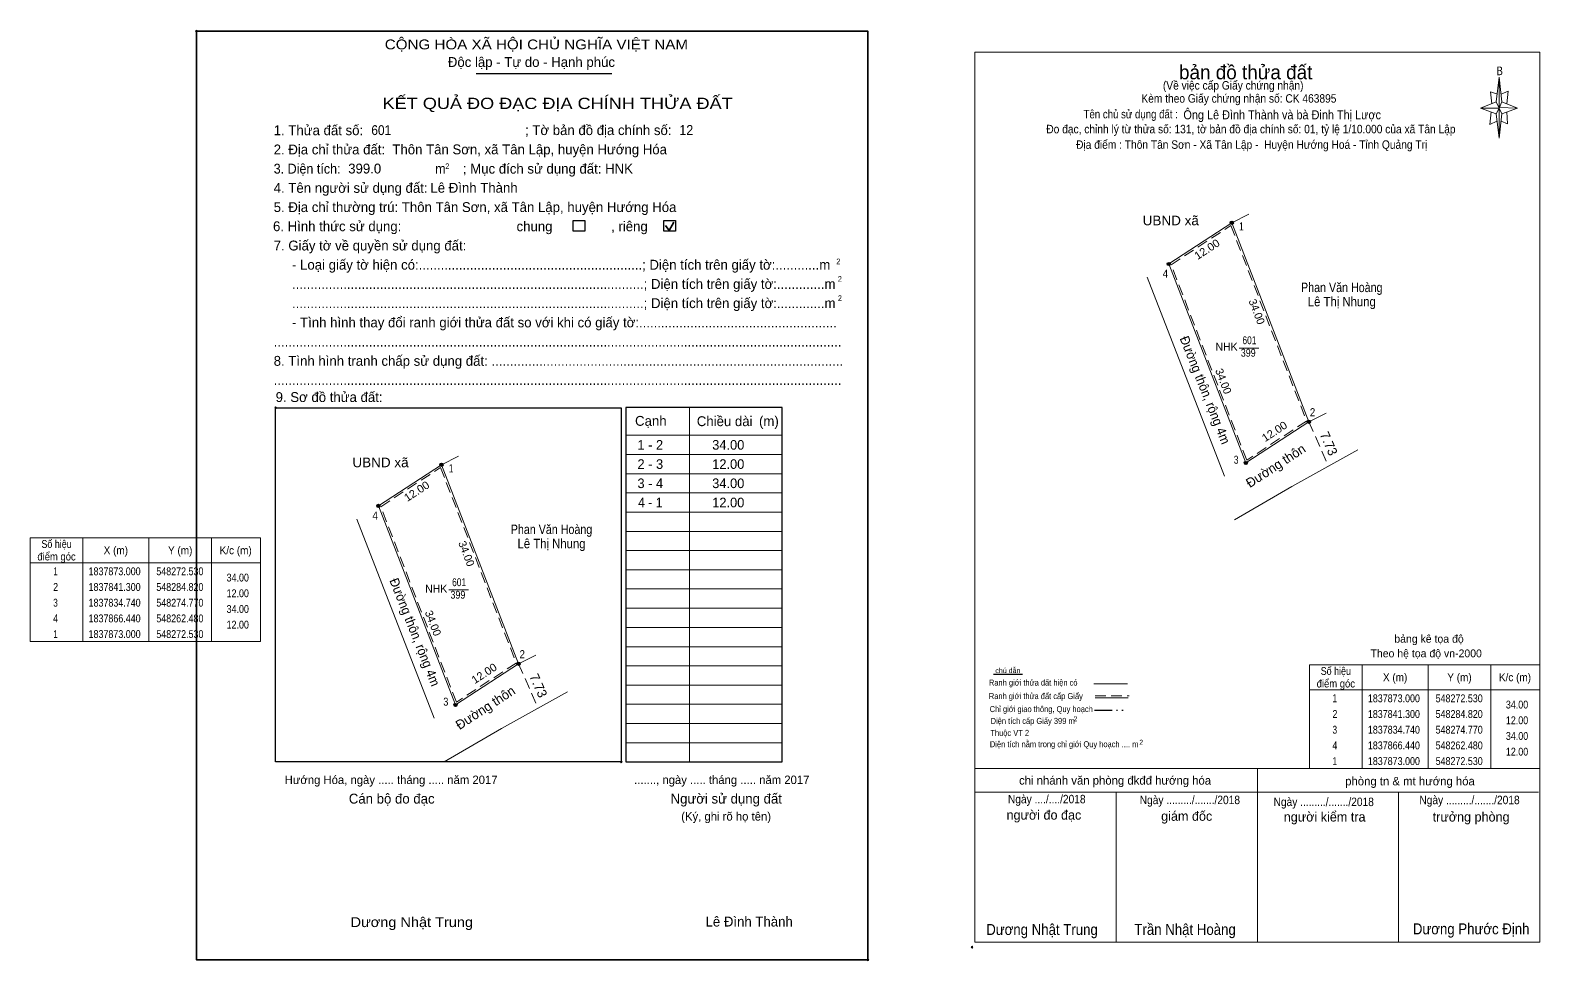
# Model space of a CAD drawing. Header units: metres. Extents: x 548207 to 548865, y 1837794 to 1837942.
# Drawn here: x 548207 to 548447.5, y 1837794 to 1837942.2 of the extents above; entities that cross this region are included whole.
import ezdxf
from ezdxf.enums import TextEntityAlignment as Align

# ---------------------------------------------------------------- set-up
doc = ezdxf.new("R2010")
doc.units = ezdxf.units.M
doc.header["$LTSCALE"] = 0.57
doc.header["$PDMODE"] = 32
doc.header["$PDSIZE"] = 0.285
doc.linetypes.add('DASH_DOUBLE_DOT', pattern=[9.2, 5, -1.2, 0.3, -1.2, 0.3, -1.2])
doc.linetypes.add('MEDIUM_DASHED', pattern=[4.5, 3, -1.5])
for name, color, linetype, lineweight in [('1', 7, 'Continuous', 13), ('10', 7, 'Continuous', 13), ('11', 7, 'Continuous', 25), ('2', 7, 'Continuous', 35), ('27', 7, 'Continuous', 13), ('4', 7, 'Continuous', 13), ('50', 7, 'Continuous', 25), ('63', 7, 'Continuous', 13), ('8', 7, 'Continuous', 13)]:
    doc.layers.add(name, color=color, linetype=linetype, lineweight=lineweight)
for name, color, linetype in [('13', 7, 'Continuous'), ('36', 7, 'Continuous'), ('48', 7, 'Continuous'), ('52', 7, 'Continuous'), ('6', 7, 'Continuous'), ('9', 7, 'Continuous')]:
    doc.layers.add(name, color=color, linetype=linetype)

msp = doc.modelspace()

# ---------------------------------------------------------------- hatches: boundary and pattern name
at = {"layer": '11'}
for points in [[(548272.7851, 1837873, 1), (548272.2749, 1837873, 1)], [(548262.7351, 1837866.44, 1), (548262.2249, 1837866.44, 1)], [(548262.7351, 1837866.44, 1), (548262.2249, 1837866.44, 1)], [(548285.0751, 1837841.3, 1), (548284.5649, 1837841.3, 1)], [(548275.0251, 1837834.74, 1), (548274.5149, 1837834.74, 1)]]:
    msp.add_hatch(color=256, dxfattribs=at).paths.add_polyline_path(points)
at = {"layer": '8'}
for points in [[(548398.7151, 1837911.54, 1), (548398.2049, 1837911.54, 1)], [(548388.6651, 1837904.98, 1), (548388.1549, 1837904.98, 1)], [(548388.6651, 1837904.98, 1), (548388.1549, 1837904.98, 1)], [(548411.0051, 1837879.84, 1), (548410.4949, 1837879.84, 1)], [(548400.9551, 1837873.28, 1), (548400.4449, 1837873.28, 1)]]:
    msp.add_hatch(color=256, dxfattribs=at).paths.add_polyline_path(points)

# ---------------------------------------------------------------- linework, layer by layer
at = {"layer": '1', "lineweight": 25}
for p, q in [((548278.04, 1837935.29), (548299.67, 1837935.29)), ((548326.83, 1837882.1), (548301.91, 1837882.1)), ((548326.83, 1837825.66), (548326.83, 1837882.1)), ((548301.91, 1837825.66), (548308.43, 1837825.66)), ((548308.43, 1837825.66), (548326.83, 1837825.66)), ((548326.83, 1837825.66), (548326.83, 1837826.21))]:
    msp.add_line(p, q, dxfattribs=at)
at = {"layer": '1', "lineweight": 35}
for p, q in [((548308.21, 1837911.11), (548308.82, 1837910.32)), ((548308.82, 1837910.32), (548309.56, 1837911.64))]:
    msp.add_line(p, q, dxfattribs=at)
at = {"layer": '1'}
for p, q in [((548312.03, 1837882.1), (548312.03, 1837825.66)), ((548301.91, 1837877.69), (548308.43, 1837877.69)), ((548308.43, 1837877.69), (548319.03, 1837877.69)), ((548319.03, 1837877.69), (548326.83, 1837877.69)), ((548301.91, 1837874.63), (548308.43, 1837874.63)), ((548308.43, 1837874.63), (548319.03, 1837874.63)), ((548319.03, 1837874.63), (548326.83, 1837874.63)), ((548301.91, 1837871.57), (548308.43, 1837871.57)), ((548308.43, 1837871.57), (548319.03, 1837871.57)), ((548319.03, 1837871.57), (548326.83, 1837871.57)), ((548301.91, 1837868.51), (548308.43, 1837868.51)), ((548308.43, 1837868.51), (548319.03, 1837868.51)), ((548319.03, 1837868.51), (548326.83, 1837868.51)), ((548301.91, 1837865.45), (548308.43, 1837865.45)), ((548308.43, 1837865.45), (548319.03, 1837865.45)), ((548319.03, 1837865.45), (548326.83, 1837865.45)), ((548301.91, 1837862.39), (548308.43, 1837862.39)), ((548308.43, 1837862.39), (548319.03, 1837862.39)), ((548319.03, 1837862.39), (548326.83, 1837862.39)), ((548301.91, 1837859.33), (548308.43, 1837859.33)), ((548308.43, 1837859.33), (548319.03, 1837859.33)), ((548319.03, 1837859.33), (548326.83, 1837859.33)), ((548301.91, 1837856.27), (548308.43, 1837856.27)), ((548308.43, 1837856.27), (548319.03, 1837856.27)), ((548319.03, 1837856.27), (548326.83, 1837856.27)), ((548301.91, 1837853.21), (548308.43, 1837853.21)), ((548308.43, 1837853.21), (548319.03, 1837853.21)), ((548319.03, 1837853.21), (548326.83, 1837853.21)), ((548301.91, 1837850.15), (548308.43, 1837850.15)), ((548308.43, 1837850.15), (548319.03, 1837850.15)), ((548319.03, 1837850.15), (548326.83, 1837850.15)), ((548301.91, 1837847.09), (548308.43, 1837847.09)), ((548308.43, 1837847.09), (548319.03, 1837847.09)), ((548319.03, 1837847.09), (548326.83, 1837847.09)), ((548301.91, 1837844.02), (548308.43, 1837844.02)), ((548308.43, 1837844.02), (548319.03, 1837844.02)), ((548319.03, 1837844.02), (548326.83, 1837844.02)), ((548301.91, 1837840.96), (548308.43, 1837840.96)), ((548308.43, 1837840.96), (548319.03, 1837840.96)), ((548319.03, 1837840.96), (548326.83, 1837840.96)), ((548301.91, 1837837.9), (548308.43, 1837837.9)), ((548308.43, 1837837.9), (548319.03, 1837837.9)), ((548319.03, 1837837.9), (548326.83, 1837837.9)), ((548301.91, 1837834.84), (548308.43, 1837834.84)), ((548308.43, 1837834.84), (548319.03, 1837834.84)), ((548319.03, 1837834.84), (548326.83, 1837834.84)), ((548301.91, 1837831.78), (548308.43, 1837831.78)), ((548308.43, 1837831.78), (548319.03, 1837831.78)), ((548319.03, 1837831.78), (548326.83, 1837831.78)), ((548301.91, 1837828.72), (548308.43, 1837828.72)), ((548308.43, 1837828.72), (548319.03, 1837828.72)), ((548319.03, 1837828.72), (548326.83, 1837828.72))]:
    msp.add_line(p, q, dxfattribs=at)
at = {"layer": '1', "lineweight": 25}
for points in [[(548253.58, 1837825.66), (548246.11, 1837825.66), (548246.11, 1837882.08), (548301.19, 1837882.08), (548301.19, 1837878.44)], [(548301.91, 1837882.1), (548301.91, 1837878.44), (548301.91, 1837825.66)], [(548301.19, 1837878.44), (548301.19, 1837825.66), (548253.58, 1837825.66)]]:
    msp.add_lwpolyline(points, dxfattribs=at)
at = {"layer": '1'}
msp.add_lwpolyline([(548272.53, 1837873), (548284.82, 1837841.3), (548274.77, 1837834.74), (548262.48, 1837866.44)], close=True, dxfattribs=at)
for p in [(548233.5, 1837942.07), (548246.11, 1837882.08), (548301.19, 1837825.66), (548340.47, 1837794.13)]:
    msp.add_point(p, dxfattribs=at)
at = {"layer": '10'}
for p, q in [((548271.36, 1837832.64), (548259.07, 1837864.34)), ((548282.12, 1837830.97), (548292.59, 1837836.84)), ((548272.98, 1837825.66), (548282.12, 1837830.97))]:
    msp.add_line(p, q, dxfattribs=at)
at = {"layer": '10', "linetype": 'MEDIUM_DASHED'}
msp.add_line((548284.82, 1837841.3), (548287.92, 1837834.22), dxfattribs=at)
at = {"layer": '10'}
msp.add_lwpolyline([(548262.48, 1837866.44), (548272.53, 1837873), (548284.82, 1837841.3), (548274.77, 1837834.74)], close=True, dxfattribs=at)
at = {"layer": '10', "linetype": 'MEDIUM_DASHED'}
msp.add_lwpolyline([(548262.85, 1837866.32), (548272.38, 1837872.55), (548284.45, 1837841.42), (548274.92, 1837835.19)], close=True, dxfattribs=at)
at = {"layer": '11'}
for centre in [(548272.53, 1837873), (548262.48, 1837866.44), (548262.48, 1837866.44), (548284.82, 1837841.3), (548274.77, 1837834.74)]:
    msp.add_circle(centre, 0.2551, dxfattribs=at)
at = {"layer": '2'}
msp.add_lwpolyline([(548233.5, 1837942.07), (548340.46, 1837942.07), (548340.46, 1837794.13), (548233.5, 1837794.13)], close=True, dxfattribs=at)
at = {"layer": '27'}
for p, q in [((548272.53, 1837873), (548275.26, 1837874.39)), ((548284.82, 1837841.3), (548287.55, 1837842.69))]:
    msp.add_line(p, q, dxfattribs=at)
at = {"layer": '4'}
for p, q in [((548440.59, 1837930.81), (548441.09, 1837934.71)), ((548441.49, 1837930.81), (548443.99, 1837929.81)), ((548440.59, 1837928.91), (548438.09, 1837929.81)), ((548441.49, 1837928.91), (548441.09, 1837925.01)), ((548442.39, 1837927.31), (548441.39, 1837927.71)), ((548442.29, 1837929.21), (548442.39, 1837927.31)), ((548376.47, 1837838.1), (548381.85, 1837838.1)), ((548376.67, 1837835.86), (548381.94, 1837835.86)), ((548357.54, 1837824.64), (548447.54, 1837824.64)), ((548357.54, 1837824.64), (548447.54, 1837824.64)), ((548357.54, 1837824.64), (548447.54, 1837824.64)), ((548402.54, 1837796.94), (548402.54, 1837824.64)), ((548357.54, 1837820.84), (548447.34, 1837820.84)), ((548380.04, 1837796.94), (548380.04, 1837820.84)), ((548425.04, 1837796.94), (548425.04, 1837820.84)), ((548447.54, 1837796.94), (548357.54, 1837796.94))]:
    msp.add_line(p, q, dxfattribs=at)
at = {"layer": '4', "lineweight": 25}
msp.add_line((548365.09, 1837839.59), (548360.47, 1837839.59), dxfattribs=at)
at = {"layer": '4', "linetype": 'DASH_DOUBLE_DOT', "lineweight": 25}
msp.add_line((548376.57, 1837833.89), (548381.81, 1837833.89), dxfattribs=at)
at = {"layer": '4', "linetype": 'MEDIUM_DASHED'}
msp.add_line((548376.67, 1837836.18), (548382.11, 1837836.18), dxfattribs=at)
at = {"layer": '4'}
for points in [[(548357.54, 1837938.74), (548447.54, 1837938.74), (548447.54, 1837796.94), (548357.54, 1837796.94)], [(548441.09, 1837934.71), (548441.49, 1837930.81), (548441.09, 1837929.81)], [(548441.09, 1837929.81), (548438.09, 1837929.81), (548440.59, 1837930.81), (548441.49, 1837928.91), (548443.99, 1837929.81), (548441.09, 1837929.91)], [(548441.09, 1837929.81), (548441.09, 1837925.01), (548440.59, 1837928.91)]]:
    msp.add_lwpolyline(points, close=True, dxfattribs=at)
for points in [[(548441.39, 1837932.01), (548442.49, 1837932.51), (548442.29, 1837930.51)], [(548441.09, 1837929.81), (548440.59, 1837930.81), (548438.09, 1837929.81)], [(548440.79, 1837932.01), (548439.69, 1837932.41), (548439.89, 1837930.51)], [(548439.79, 1837929.21), (548439.59, 1837927.21), (548440.69, 1837927.71)], [(548441.09, 1837929.81), (548441.49, 1837928.91), (548443.99, 1837929.81)]]:
    msp.add_lwpolyline(points, dxfattribs=at)
msp.add_point((548357.07, 1837796.16), dxfattribs=at)
at = {"layer": '50'}
for points in [[(548293.52, 1837911.9), (548295.36, 1837911.9), (548295.36, 1837910.19), (548293.52, 1837910.19)], [(548307.97, 1837911.9), (548309.81, 1837911.9), (548309.81, 1837910.19), (548307.97, 1837910.19)]]:
    msp.add_lwpolyline(points, close=True, dxfattribs=at)
at = {"layer": '63'}
for p, q in [((548215.4, 1837861.37), (548215.4, 1837844.87)), ((548225.9, 1837861.37), (548225.9, 1837844.87)), ((548235.9, 1837861.37), (548235.9, 1837844.87)), ((548207, 1837857.37), (548243.7, 1837857.37)), ((548273.72, 1837853.05), (548276.82, 1837853.05)), ((548419.24, 1837841.14), (548419.24, 1837824.64)), ((548429.74, 1837841.14), (548429.74, 1837824.64)), ((548439.74, 1837841.14), (548439.74, 1837824.64)), ((548410.84, 1837837.14), (548447.54, 1837837.14))]:
    msp.add_line(p, q, dxfattribs=at)
for points in [[(548207, 1837861.37), (548243.7, 1837861.37), (548243.7, 1837844.87), (548207, 1837844.87)], [(548410.84, 1837841.14), (548447.54, 1837841.14), (548447.54, 1837824.64), (548410.84, 1837824.64)]]:
    msp.add_lwpolyline(points, close=True, dxfattribs=at)
at = {"layer": '8'}
for p, q in [((548398.46, 1837911.54), (548401.19, 1837912.93)), ((548397.29, 1837871.18), (548385, 1837902.88)), ((548399.65, 1837891.59), (548402.75, 1837891.59)), ((548410.75, 1837879.84), (548413.48, 1837881.23)), ((548408.05, 1837869.51), (548418.52, 1837875.38)), ((548398.91, 1837864.2), (548408.05, 1837869.51))]:
    msp.add_line(p, q, dxfattribs=at)
at = {"layer": '8', "linetype": 'MEDIUM_DASHED'}
msp.add_line((548410.75, 1837879.84), (548413.85, 1837872.76), dxfattribs=at)
at = {"layer": '8'}
for points in [[(548388.41, 1837904.98), (548398.46, 1837911.54), (548410.75, 1837879.84), (548400.7, 1837873.28)], [(548398.46, 1837911.54), (548410.75, 1837879.84), (548400.7, 1837873.28), (548388.41, 1837904.98)]]:
    msp.add_lwpolyline(points, close=True, dxfattribs=at)
at = {"layer": '8', "linetype": 'MEDIUM_DASHED'}
msp.add_lwpolyline([(548388.78, 1837904.86), (548398.31, 1837911.09), (548410.38, 1837879.96), (548400.85, 1837873.73)], close=True, dxfattribs=at)
at = {"layer": '8', "lineweight": 25}
for centre in [(548398.46, 1837911.54), (548388.41, 1837904.98), (548388.41, 1837904.98), (548410.75, 1837879.84), (548400.7, 1837873.28)]:
    msp.add_circle(centre, 0.2551, dxfattribs=at)

# ---------------------------------------------------------------- texts
at = {"layer": '1'}
for s, height, width, p in [('CỘNG HÒA XÃ HỘI CHỦ NGHĨA VIỆT NAM', 1.571, 1.15, (548263.5, 1837939.16)), ('3. Diện tích:', 1.571, 0.95, (548245.8, 1837919.37)), ('m', 1.571, 0.95, (548271.53, 1837919.37)), ('2', 0.8977, 0.9, (548273.14, 1837920.09)), ('2', 0.8977, 0.9, (548335.45, 1837904.94)), ('2', 0.8977, 0.9, (548335.69, 1837902.14)), ('2', 0.8977, 0.9, (548335.69, 1837899.08)), ('Dương Nhật Trung', 1.571, 1.1, (548258.05, 1837799.36))]:
    msp.add_text(s, height=height, dxfattribs=dict(at, width=width)).set_placement(p)
for s, height, p in [('Độc lập - Tự do - Hạnh phúc', 1.571, (548273.55, 1837936.36)), ('1. Thửa đất số:', 1.571, (548245.8, 1837925.49)), ('; Tờ bản đồ địa chính số:', 1.571, (548285.85, 1837925.51)), ('2. Địa chỉ thửa đất:', 1.571, (548245.8, 1837922.43)), ('; Mục đích sử dụng đất: HNK', 1.571, (548275.95, 1837919.37)), ('4. Tên người sử dụng đất:', 1.571, (548245.8, 1837916.31)), ('5. Địa chỉ thường trú: Thôn Tân Sơn, xã Tân Lập, huyện Hướng Hóa', 1.571, (548245.8, 1837913.25)), ('chung                , riêng', 1.571, (548284.5, 1837910.19)), ('7. Giấy tờ về quyền sử dụng đất:', 1.571, (548245.8, 1837907.13)), ('     - Loại giấy tờ hiện có:.............................................................; Diện tích trên giấy tờ:............m', 1.571, (548245.8, 1837904.07)), ('     ................................................................................................; Diện tích trên giấy tờ:.............m', 1.571, (548245.8, 1837901.01)), ('     ................................................................................................; Diện tích trên giấy tờ:.............m', 1.571, (548245.8, 1837897.95)), ('     - Tình hình thay đổi ranh giới thửa đất so với khi có giấy tờ:......................................................', 1.571, (548245.8, 1837894.88)), ('...........................................................................................................................................................', 1.571, (548245.8, 1837891.82)), ('8. Tình hình tranh chấp sử dụng đất: ................................................................................................', 1.571, (548245.8, 1837888.76)), ('...........................................................................................................................................................', 1.571, (548245.8, 1837885.7)), ('9. Sơ đồ thửa đất:', 1.571, (548246.11, 1837882.99)), ('Cạnh', 1.571, (548303.38, 1837879.2)), ('Chiều dài', 1.571, (548313.22, 1837879.15)), ('(m)', 1.571, (548323.13, 1837879.17)), ('Hướng Hóa, ngày ..... tháng ..... năm 2017', 1.347, (548247.54, 1837822.14)), ('......., ngày ..... tháng ..... năm 2017', 1.347, (548303.23, 1837822.14)), ('Cán bộ đo đạc', 1.571, (548257.77, 1837819.03)), ('Người sử dụng đất', 1.571, (548309.04, 1837819.03)), ('(Ký, ghi rõ họ tên)', 1.347, (548310.73, 1837816.32))]:
    msp.add_text(s, height=height, dxfattribs=at).set_placement(p)
for s, height, width, p in [('KẾT QUẢ ĐO ĐẠC ĐỊA CHÍNH THỬA ĐẤT', 1.796, 1.2, (548291.045, 1837929.66)), ('601', 1.25, 0.8, (548275.34, 1837853.66)), ('399', 1.25, 0.85, (548275.15, 1837851.67))]:
    msp.add_text(s, height=height, dxfattribs=dict(at, width=width)).set_placement(p, align=Align.CENTER)
msp.add_text('NHK', height=1.25, dxfattribs=at).set_placement((548271.695, 1837852.63), align=Align.CENTER)
at = {"layer": '10'}
for s, rotation, p in [('7.73', 293.652, (548286.51, 1837839.32)), ('Đường thôn', 33.134, (548275.41, 1837830.72))]:
    msp.add_text(s, height=1.5, rotation=rotation, dxfattribs=at).set_placement(p)
at = {"layer": '13', "width": 0.95}
msp.add_text('Đường thôn, rộng 4m', height=1.5, rotation=291.639, dxfattribs=at).set_placement((548267.5827, 1837846.0666), align=Align.CENTER)
at = {"layer": '36'}
for s, height, width, p in [('UBND xã', 1.53, 1.05, (548262.82, 1837872.6)), ('Phan Văn Hoàng', 1.5, 0.85, (548290.065, 1837861.96)), ('Lê Thị Nhung', 1.5, 0.9, (548290.07, 1837859.7))]:
    msp.add_text(s, height=height, dxfattribs=dict(at, width=width)).set_placement(p, align=Align.CENTER)
at = {"layer": '4'}
for s, height, p in [('bản đồ thửa đất', 2.25, (548400.675, 1837934.39)), ('bảng kê tọa độ', 1.25, (548429.885, 1837844.65)), ('Theo hệ tọa độ vn-2000', 1.25, (548429.435, 1837842.33)), ('chi nhánh văn phòng đkđđ hướng hóa', 1.35, (548379.86, 1837822.05)), ('phòng tn & mt hướng hóa', 1.35, (548426.855, 1837821.93)), ('người đo đạc', 1.5, (548368.525, 1837816.47)), ('giám đốc', 1.5, (548391.275, 1837816.29)), ('người kiểm tra', 1.5, (548413.255, 1837816.17)), ('trưởng phòng', 1.5, (548436.595, 1837816.17))]:
    msp.add_text(s, height=height, dxfattribs=at).set_placement(p, align=Align.CENTER)
for s, height, width, p in [('B', 1.378, 0.8, (548441.16, 1837935.05)), ('(Về việc cấp Giấy chứng nhận)', 1.35, 0.9, (548398.685, 1837932.75)), ('Kèm theo Giấy chứng nhận số: CK 463895', 1.35, 0.9, (548399.595, 1837930.67)), ('Tên chủ sử dụng đất :', 1.35, 0.85, (548382.355, 1837928.17)), ('Đo đạc, chỉnh lý từ thửa số: 131, tờ bản đồ địa chính số: 01, tỷ lệ 1/10.000 của xã Tân Lập', 1.35, 0.9, (548401.51, 1837925.79)), ('Địa điểm : Thôn Tân Sơn - Xã Tân Lập -  Huyện Hướng Hoá - Tỉnh Quảng Trị ', 1.35, 0.9, (548401.855, 1837923.32)), ('Ranh giới thửa đất hiện có ', 0.96, 0.9, (548366.985, 1837837.82)), ('chú dẫn', 0.7999, 1.05, (548362.78, 1837839.82)), ('Ranh giới thửa đất cấp Giấy', 0.96, 0.9, (548367.24, 1837835.67)), ('Chỉ giới giao thông, Quy hoạch', 0.96, 0.9, (548368.1, 1837833.6)), ('Diện tích cấp Giấy 399 m', 0.96, 0.9, (548366.73, 1837831.72)), ('2', 0.8, 0.8, (548373.55, 1837832.14)), ('Thuộc VT 2', 0.96, 0.9, (548363.075, 1837829.81)), ('Diện tích nằm trong chỉ giới Quy hoạch .... m', 0.96, 0.9, (548371.745, 1837828.01)), ('2', 0.8, 0.8, (548384.03, 1837828.39)), ('Ngày ..../..../2018', 1.35, 0.9, (548368.98, 1837819.07)), ('Ngày ........./......./2018', 1.35, 0.9, (548391.78, 1837818.94)), ('Ngày ........./......./2018', 1.35, 0.9, (548413.11, 1837818.63)), ('Ngày ........./......./2018', 1.35, 0.9, (548436.34, 1837818.93)), ('Dương Nhật Trung', 1.75, 0.9, (548368.225, 1837798.1)), ('Trần Nhật Hoàng', 1.75, 0.9, (548391.02, 1837798.11)), ('Dương Phước Định', 1.75, 0.9, (548436.605, 1837798.2))]:
    msp.add_text(s, height=height, dxfattribs=dict(at, width=width)).set_placement(p, align=Align.CENTER)
at = {"layer": '4', "width": 0.9}
msp.add_text('Ông Lê Đình Thành và bà Đinh Thị Lược', height=1.44, dxfattribs=at).set_placement((548390.75, 1837928.02))
at = {"layer": '48'}
msp.add_text('6. Hình thức sử dụng:', height=1.571, dxfattribs=at).set_placement((548245.69, 1837910.2))
at = {"layer": '52'}
for s, p in [('1 - 2', (548305.805, 1837875.4)), ('34.00', (548318.23, 1837875.4)), ('2 - 3', (548305.81, 1837872.34)), ('12.00', (548318.23, 1837872.34)), ('3 - 4', (548305.805, 1837869.28)), ('34.00', (548318.23, 1837869.28)), ('12.00', (548318.23, 1837866.22))]:
    msp.add_text(s, height=1.53, dxfattribs=at).set_placement(p, align=Align.CENTER)
at = {"layer": '52', "width": 0.95}
msp.add_text('4 - 1', height=1.53, dxfattribs=at).set_placement((548305.81, 1837866.22), align=Align.CENTER)
at = {"layer": '6'}
for s, width, p in [('601', 0.9, (548261.36, 1837925.51)), ('12', 0.95, (548310.43, 1837925.53))]:
    msp.add_text(s, height=1.571, dxfattribs=dict(at, width=width)).set_placement(p)
for s, p in [('Thôn Tân Sơn, xã Tân Lập, huyện Hướng Hóa', (548264.71, 1837922.44)), ('399.0', (548257.67, 1837919.39)), ('Lê Đình Thành', (548270.77, 1837916.33)), ('Lê Đình Thành', (548314.61, 1837799.45))]:
    msp.add_text(s, height=1.571, dxfattribs=at).set_placement(p)
at = {"layer": '63', "width": 1.05}
for p in [(548268.9234, 1837868.2563), (548279.6734, 1837839.2363)]:
    msp.add_text('12.00', height=1.25, rotation=33.134, dxfattribs=at).set_placement(p, align=Align.CENTER)
at = {"layer": '63'}
for s, width, p in [('Số hiệu', 0.85, (548211.2, 1837859.75)), ('điểm góc', 0.9, (548211.2, 1837857.75)), ('X (m)', 0.95, (548220.65, 1837858.75)), ('Y (m)', 0.95, (548230.905, 1837858.75)), ('K/c (m)', 0.95, (548239.745, 1837858.75)), (' 1', 0.75, (548210.85, 1837855.4)), ('1837873.000', 0.85, (548220.45, 1837855.4)), ('548272.530', 0.85, (548230.85, 1837855.4)), (' 2', 0.85, (548210.855, 1837852.9)), ('1837841.300', 0.85, (548220.45, 1837852.9)), ('548284.820', 0.85, (548230.85, 1837852.9)), (' 3', 0.8, (548210.845, 1837850.4)), ('1837834.740', 0.85, (548220.45, 1837850.4)), ('548274.770', 0.85, (548230.85, 1837850.4)), (' 4', 0.85, (548210.85, 1837847.9)), ('1837866.440', 0.85, (548220.45, 1837847.9)), ('548262.480', 0.85, (548230.85, 1837847.9)), (' 1', 0.75, (548210.85, 1837845.4)), ('1837873.000', 0.85, (548220.45, 1837845.4)), ('548272.530', 0.85, (548230.85, 1837845.4)), ('điểm góc', 0.9, (548415.04, 1837837.52)), ('Số hiệu', 0.85, (548415.04, 1837839.52)), ('X (m)', 0.95, (548424.49, 1837838.52)), ('Y (m)', 0.95, (548434.745, 1837838.52)), ('K/c (m)', 0.95, (548443.585, 1837838.52)), (' 1', 0.75, (548414.69, 1837835.17)), ('1837873.000', 0.85, (548424.29, 1837835.17)), ('548272.530', 0.85, (548434.69, 1837835.17)), (' 2', 0.85, (548414.695, 1837832.67)), ('1837841.300', 0.85, (548424.29, 1837832.67)), ('548284.820', 0.85, (548434.69, 1837832.67)), (' 3', 0.8, (548414.685, 1837830.17)), ('1837834.740', 0.85, (548424.29, 1837830.17)), ('548274.770', 0.85, (548434.69, 1837830.17)), (' 4', 0.85, (548414.69, 1837827.67)), ('1837866.440', 0.85, (548424.29, 1837827.67)), ('548262.480', 0.85, (548434.69, 1837827.67)), (' 1', 0.75, (548414.69, 1837825.17)), ('1837873.000', 0.85, (548424.29, 1837825.17)), ('548272.530', 0.85, (548434.69, 1837825.17))]:
    msp.add_text(s, height=1.25, dxfattribs=dict(at, width=width)).set_placement(p, align=Align.CENTER)
for p in [(548275.934, 1837858.6109), (548270.614, 1837847.5409)]:
    msp.add_text('34.00', height=1.25, rotation=291.191, dxfattribs=at).set_placement(p, align=Align.CENTER)
at = {"layer": '63', "width": 0.85}
for s, p in [('34.00', (548241.85, 1837854.4)), ('12.00', (548241.85, 1837851.9)), ('34.00', (548241.85, 1837849.4)), ('12.00', (548241.85, 1837846.9)), ('34.00', (548445.69, 1837834.17)), ('12.00', (548445.69, 1837831.67)), ('34.00', (548445.69, 1837829.17)), ('12.00', (548445.69, 1837826.67))]:
    msp.add_text(s, height=1.25, dxfattribs=at).set_placement(p, align=Align.RIGHT)
at = {"layer": '8'}
for s, height, width, p in [('UBND xã', 1.53, 1.05, (548388.74, 1837911.14)), ('1', 1.275, 0.75, (548399.985, 1837910.32)), ('4', 1.275, 0.9, (548387.885, 1837902.8)), ('Phan Văn Hoàng', 1.5, 0.85, (548415.985, 1837900.5)), ('Lê Thị Nhung', 1.5, 0.9, (548415.99, 1837898.24)), ('601', 1.25, 0.8, (548401.27, 1837892.2)), ('399', 1.25, 0.85, (548401.08, 1837890.21)), ('2', 1.275, 0.9, (548411.33, 1837880.73)), ('3', 1.275, 0.8, (548399.15, 1837873.16))]:
    msp.add_text(s, height=height, dxfattribs=dict(at, width=width)).set_placement(p, align=Align.CENTER)
for s, height, rotation, width, p in [('12.00', 1.25, 33.134, 1.05, (548394.8534, 1837906.7963)), ('Đường thôn, rộng 4m', 1.5, 291.639, 0.95, (548393.5068, 1837884.6215)), ('12.00', 1.25, 33.134, 1.05, (548405.6034, 1837877.7763))]:
    msp.add_text(s, height=height, rotation=rotation, dxfattribs=dict(at, width=width)).set_placement(p, align=Align.CENTER)
for p in [(548401.864, 1837897.1509), (548396.544, 1837886.0809)]:
    msp.add_text('34.00', height=1.25, rotation=291.191, dxfattribs=at).set_placement(p, align=Align.CENTER)
msp.add_text('NHK', height=1.25, dxfattribs=at).set_placement((548397.625, 1837891.17), align=Align.CENTER)
for s, rotation, p in [('7.73', 293.652, (548412.44, 1837877.86)), ('Đường thôn', 33.134, (548401.34, 1837869.26))]:
    msp.add_text(s, height=1.5, rotation=rotation, dxfattribs=at).set_placement(p)
at = {"layer": '9'}
for s, width, p in [('1', 0.75, (548274.06, 1837871.78)), ('4', 0.95, (548261.965, 1837864.26)), ('2', 0.9, (548285.405, 1837842.19)), ('3', 0.85, (548273.225, 1837834.62))]:
    msp.add_text(s, height=1.275, dxfattribs=dict(at, width=width)).set_placement(p, align=Align.CENTER)

doc.saveas('drawing.dxf')
